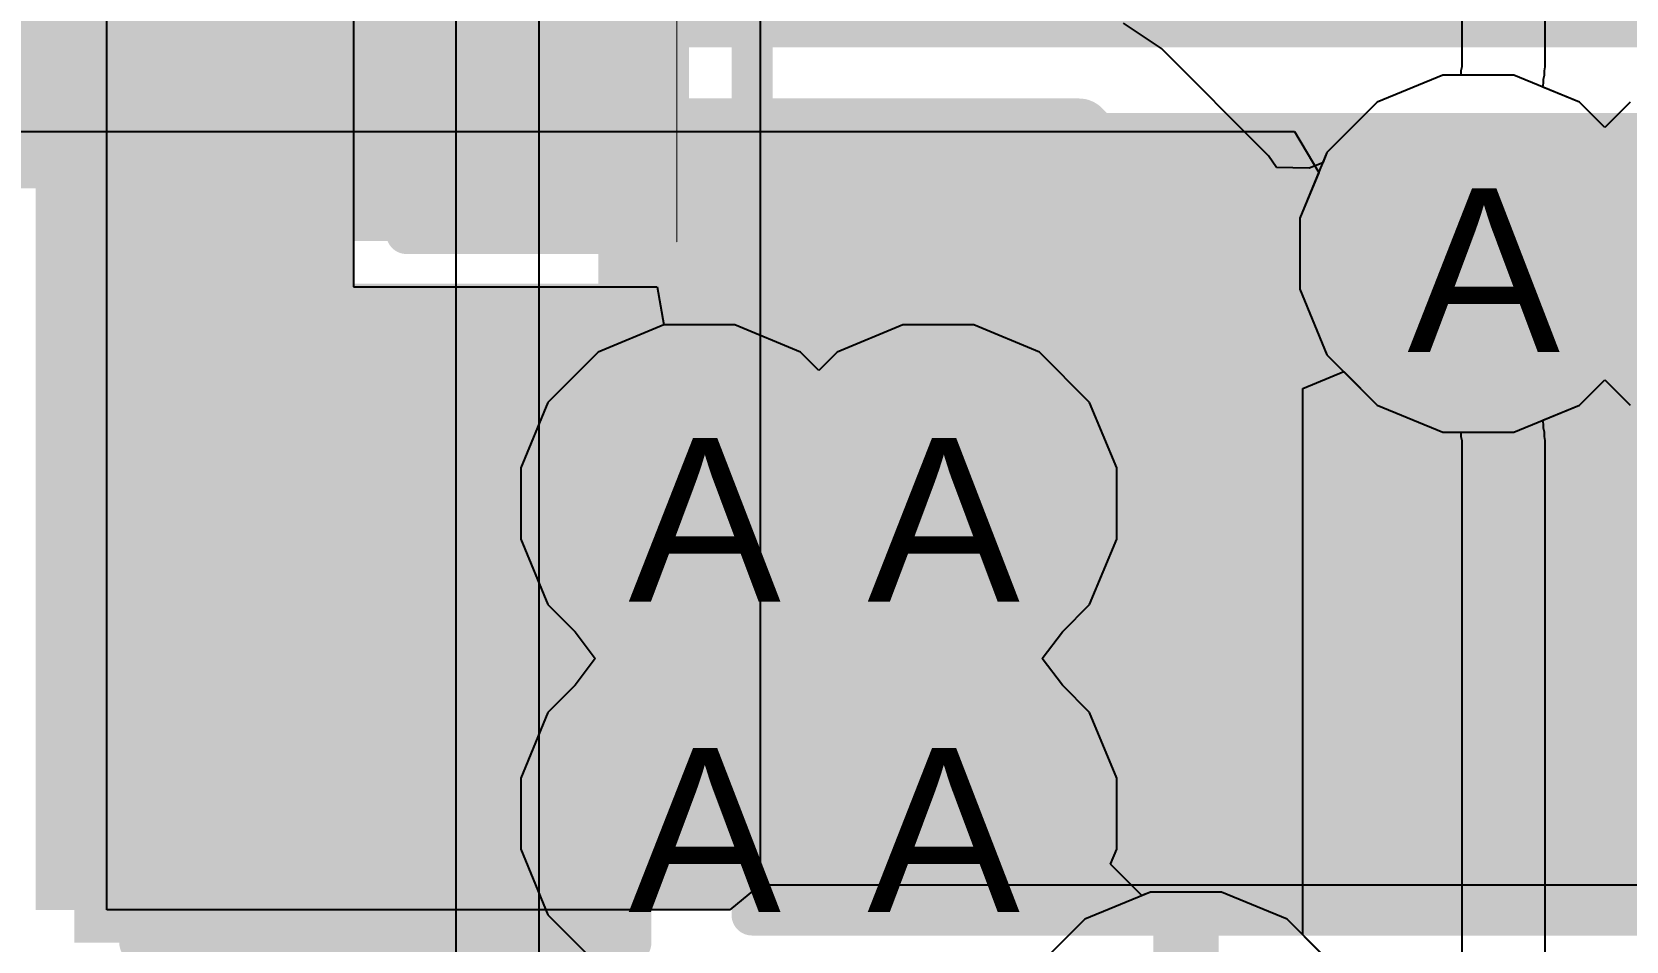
# Model space of a CAD drawing. Header units: inches. Extents: x 0 to 5271, y 0 to 5417.
# Drawn here: x 20.905 to 25.851, y 82.85 to 85.671 of the extents above; entities that cross this region are included whole.
import ezdxf

# ---------------------------------------------------------------- set-up
doc = ezdxf.new("R2010")
doc.units = ezdxf.units.IN
for name, color, linetype in [('Bottom Layer', 5, 'Continuous'), ('Bottom Overlay', 54, 'Continuous'), ('Bottom Paste', 16, 'Continuous'), ('Bottom Solder', 6, 'Continuous'), ('Drill Drawing', 1, 'Continuous'), ('L2_GND1', 16, 'Continuous'), ('L3_SIG1', 76, 'Continuous'), ('L4_PWR', 90, 'Continuous'), ('L5_GND2', 156, 'Continuous'), ('L6_SIG2', 130, 'Continuous'), ('L7_GND3', 216, 'Continuous'), ('Top Layer', 1, 'Continuous'), ('Top Overlay', 2, 'Continuous'), ('Top Paste', 8, 'Continuous'), ('Top Solder', 216, 'Continuous'), ('Via Holes', 16, 'Continuous')]:
    doc.layers.add(name, color=color, linetype=linetype)
doc.styles.add('Arial', font='', dxfattribs={"height": 0.2})
doc.styles.get('Arial').set_extended_font_data('Arial')

# ---------------------------------------------------------------- blocks, each defined once
blk = doc.blocks.new('RVT1H101M0607_31')
at = {"layer": 'Top Layer'}
blk.add_hatch(color=1, dxfattribs=at).paths.add_polyline_path([(1.05, 0.8), (4.55, 0.8), (4.55, -0.8), (1.05, -0.8)])
at = {"layer": 'Top Paste'}
blk.add_hatch(color=8, dxfattribs=at).paths.add_polyline_path([(1.05, 0.8), (4.55, 0.8), (4.55, -0.8), (1.05, -0.8)])
at = {"layer": 'Top Solder'}
blk.add_hatch(color=216, dxfattribs=at).paths.add_polyline_path([(0.9484, 0.9016), (4.6516, 0.9016), (4.6516, -0.9016), (0.9484, -0.9016)])
blk = doc.blocks.new('R___0402_155')
at = {"layer": 'Top Layer'}
for points in [[(-0.6985, -0.3175), (-0.6985, 0.3175), (-0.2413, 0.3175), (-0.2413, -0.3175)], [(0.2413, -0.3175), (0.2413, 0.3175), (0.6985, 0.3175), (0.6985, -0.3175)]]:
    blk.add_hatch(color=1, dxfattribs=at).paths.add_polyline_path(points)
at = {"layer": 'Top Paste'}
for points in [[(-0.6985, -0.3175), (-0.6985, 0.3175), (-0.2413, 0.3175), (-0.2413, -0.3175)], [(0.2413, -0.3175), (0.2413, 0.3175), (0.6985, 0.3175), (0.6985, -0.3175)]]:
    blk.add_hatch(color=8, dxfattribs=at).paths.add_polyline_path(points)
at = {"layer": 'Top Solder'}
for points in [[(-0.7535, -0.3725), (-0.7535, 0.3725), (-0.1863, 0.3725), (-0.1863, -0.3725)], [(0.1863, -0.3725), (0.1863, 0.3725), (0.7535, 0.3725), (0.7535, -0.3725)]]:
    blk.add_hatch(color=216, dxfattribs=at).paths.add_polyline_path(points)
at = {"layer": 'Top Overlay'}
for points in [[(-0.7874, 0.4064, 0.127, 0.127, 0), (0.7874, 0.4064, 0.127, 0.127, 0)], [(-0.7874, 0.4064, 0.127, 0.127, 0), (-0.7874, -0.4064, 0.127, 0.127, 0)], [(0.7874, 0.4064, 0.127, 0.127, 0), (0.7874, -0.4064, 0.127, 0.127, 0)], [(-0.7874, -0.4064, 0.127, 0.127, 0), (0.7874, -0.4064, 0.127, 0.127, 0)], [(-0.8128, -0.4318, 0.00323, 0.00323, 0), (0.8128, -0.4318, 0.00323, 0.00323, 0)]]:
    blk.add_lwpolyline(points, format="xyseb", dxfattribs=at)
for points in [[(-0.8192, 0.4064, 0.0635, 0.0635, 1), (-0.7557, 0.4064, 0.0635, 0.0635, 1)], [(-0.8192, 0.4064, 0.0635, 0.0635, 1), (-0.7557, 0.4064, 0.0635, 0.0635, 1)], [(0.7556, 0.4064, 0.0635, 0.0635, 1), (0.8191, 0.4064, 0.0635, 0.0635, 1)], [(0.7556, 0.4064, 0.0635, 0.0635, 1), (0.8191, 0.4064, 0.0635, 0.0635, 1)], [(-0.8192, -0.4064, 0.0635, 0.0635, 1), (-0.7557, -0.4064, 0.0635, 0.0635, 1)], [(-0.8192, -0.4064, 0.0635, 0.0635, 1), (-0.7557, -0.4064, 0.0635, 0.0635, 1)], [(0.7556, -0.4064, 0.0635, 0.0635, 1), (0.8191, -0.4064, 0.0635, 0.0635, 1)], [(0.7556, -0.4064, 0.0635, 0.0635, 1), (0.8191, -0.4064, 0.0635, 0.0635, 1)], [(-0.8136, -0.4318, 0.00161, 0.00161, 1), (-0.812, -0.4318, 0.00161, 0.00161, 1)], [(0.812, -0.4318, 0.00161, 0.00161, 1), (0.8136, -0.4318, 0.00161, 0.00161, 1)]]:
    blk.add_lwpolyline(points, format="xyseb", close=True, dxfattribs=at)
blk = doc.blocks.new('YSPIT0630A_1R0M_B_199')
at = {"layer": 'Bottom Layer'}
blk.add_hatch(color=5, dxfattribs=at).paths.add_polyline_path([(1.25, 2.8), (2.8, 2.8), (2.8, -2.8), (1.25, -2.8)])
at = {"layer": 'Bottom Paste'}
blk.add_hatch(color=16, dxfattribs=at).paths.add_polyline_path([(1.25, 2.8), (2.8, 2.8), (2.8, -2.8), (1.25, -2.8)])
at = {"layer": 'Bottom Solder'}
blk.add_hatch(color=6, dxfattribs=at).paths.add_polyline_path([(1.1484, 2.9016), (2.9016, 2.9016), (2.9016, -2.9016), (1.1484, -2.9016)])
at = {"layer": 'Bottom Overlay'}
for points in [[(3.302, -3.2766, 0.127, 0.127, 0), (3.302, 3.1242, 0.127, 0.127, 0)], [(3.302, -3.2766, 0.127, 0.127, 0), (-3.298, -3.2766, 0.127, 0.127, 0)]]:
    blk.add_lwpolyline(points, format="xyseb", dxfattribs=at)
blk.add_lwpolyline([(3.2702, -3.2766, 0.0635, 0.0635, 1), (3.3337, -3.2766, 0.0635, 0.0635, 1)], format="xyseb", close=True, dxfattribs=at)
blk.add_lwpolyline([(3.2702, -3.2766, 0.0635, 0.0635, 1), (3.3337, -3.2766, 0.0635, 0.0635, 1)], format="xyseb", close=True, dxfattribs=at)
blk = doc.blocks.new('C___1206_B_246')
at = {"layer": 'Bottom Layer'}
for points in [[(-2.032, 0.889), (-0.508, 0.889), (-0.508, -0.889), (-2.032, -0.889)], [(0.508, 0.889), (2.032, 0.889), (2.032, -0.889), (0.508, -0.889)]]:
    blk.add_hatch(color=5, dxfattribs=at).paths.add_polyline_path(points)
at = {"layer": 'Bottom Paste'}
for points in [[(-2.032, 0.889), (-0.508, 0.889), (-0.508, -0.889), (-2.032, -0.889)], [(0.508, 0.889), (2.032, 0.889), (2.032, -0.889), (0.508, -0.889)]]:
    blk.add_hatch(color=16, dxfattribs=at).paths.add_polyline_path(points)
at = {"layer": 'Bottom Solder'}
for points in [[(-2.1336, 0.9906), (-0.4064, 0.9906), (-0.4064, -0.9906), (-2.1336, -0.9906)], [(0.4064, 0.9906), (2.1336, 0.9906), (2.1336, -0.9906), (0.4064, -0.9906)]]:
    blk.add_hatch(color=6, dxfattribs=at).paths.add_polyline_path(points)
at = {"layer": 'Bottom Overlay'}
for points in [[(-2.1336, 0.9906, 0.127, 0.127, 0), (-0.6096, 0.9906, 0.127, 0.127, 0)], [(-2.1336, -0.9906, 0.127, 0.127, 0), (-2.1336, 0.9906, 0.127, 0.127, 0)], [(0.6096, 0.9906, 0.127, 0.127, 0), (2.1336, 0.9906, 0.127, 0.127, 0)], [(2.1336, -0.9906, 0.127, 0.127, 0), (2.1336, 0.9906, 0.127, 0.127, 0)], [(-2.1336, -0.9906, 0.127, 0.127, 0), (-0.6096, -0.9906, 0.127, 0.127, 0)], [(0.6096, -0.9906, 0.127, 0.127, 0), (2.1336, -0.9906, 0.127, 0.127, 0)]]:
    blk.add_lwpolyline(points, format="xyseb", dxfattribs=at)
for points in [[(-2.1654, 0.9906, 0.0635, 0.0635, 1), (-2.1019, 0.9906, 0.0635, 0.0635, 1)], [(-2.1654, 0.9906, 0.0635, 0.0635, 1), (-2.1019, 0.9906, 0.0635, 0.0635, 1)], [(-0.6414, 0.9906, 0.0635, 0.0635, 1), (-0.5779, 0.9906, 0.0635, 0.0635, 1)], [(0.5778, 0.9906, 0.0635, 0.0635, 1), (0.6413, 0.9906, 0.0635, 0.0635, 1)], [(2.1018, 0.9906, 0.0635, 0.0635, 1), (2.1653, 0.9906, 0.0635, 0.0635, 1)], [(2.1018, 0.9906, 0.0635, 0.0635, 1), (2.1653, 0.9906, 0.0635, 0.0635, 1)], [(-2.1654, -0.9906, 0.0635, 0.0635, 1), (-2.1019, -0.9906, 0.0635, 0.0635, 1)], [(-2.1654, -0.9906, 0.0635, 0.0635, 1), (-2.1019, -0.9906, 0.0635, 0.0635, 1)], [(-0.6414, -0.9906, 0.0635, 0.0635, 1), (-0.5779, -0.9906, 0.0635, 0.0635, 1)], [(0.5778, -0.9906, 0.0635, 0.0635, 1), (0.6413, -0.9906, 0.0635, 0.0635, 1)], [(2.1018, -0.9906, 0.0635, 0.0635, 1), (2.1653, -0.9906, 0.0635, 0.0635, 1)], [(2.1018, -0.9906, 0.0635, 0.0635, 1), (2.1653, -0.9906, 0.0635, 0.0635, 1)]]:
    blk.add_lwpolyline(points, format="xyseb", close=True, dxfattribs=at)
blk = doc.blocks.new('C___1206_B_247')
at = {"layer": 'Bottom Layer'}
for points in [[(-2.032, 0.889), (-0.508, 0.889), (-0.508, -0.889), (-2.032, -0.889)], [(0.508, 0.889), (2.032, 0.889), (2.032, -0.889), (0.508, -0.889)]]:
    blk.add_hatch(color=5, dxfattribs=at).paths.add_polyline_path(points)
at = {"layer": 'Bottom Paste'}
for points in [[(-2.032, 0.889), (-0.508, 0.889), (-0.508, -0.889), (-2.032, -0.889)], [(0.508, 0.889), (2.032, 0.889), (2.032, -0.889), (0.508, -0.889)]]:
    blk.add_hatch(color=16, dxfattribs=at).paths.add_polyline_path(points)
at = {"layer": 'Bottom Solder'}
for points in [[(-2.1336, 0.9906), (-0.4064, 0.9906), (-0.4064, -0.9906), (-2.1336, -0.9906)], [(0.4064, 0.9906), (2.1336, 0.9906), (2.1336, -0.9906), (0.4064, -0.9906)]]:
    blk.add_hatch(color=6, dxfattribs=at).paths.add_polyline_path(points)
at = {"layer": 'Bottom Overlay'}
for points in [[(-2.1336, 0.9906, 0.127, 0.127, 0), (-0.6096, 0.9906, 0.127, 0.127, 0)], [(-2.1336, -0.9906, 0.127, 0.127, 0), (-2.1336, 0.9906, 0.127, 0.127, 0)], [(0.6096, 0.9906, 0.127, 0.127, 0), (2.1336, 0.9906, 0.127, 0.127, 0)], [(2.1336, -0.9906, 0.127, 0.127, 0), (2.1336, 0.9906, 0.127, 0.127, 0)], [(-2.1336, -0.9906, 0.127, 0.127, 0), (-0.6096, -0.9906, 0.127, 0.127, 0)], [(0.6096, -0.9906, 0.127, 0.127, 0), (2.1336, -0.9906, 0.127, 0.127, 0)]]:
    blk.add_lwpolyline(points, format="xyseb", dxfattribs=at)
for points in [[(-2.1653, 0.9906, 0.0635, 0.0635, 1), (-2.1018, 0.9906, 0.0635, 0.0635, 1)], [(-2.1653, 0.9906, 0.0635, 0.0635, 1), (-2.1018, 0.9906, 0.0635, 0.0635, 1)], [(-0.6413, 0.9906, 0.0635, 0.0635, 1), (-0.5778, 0.9906, 0.0635, 0.0635, 1)], [(0.5779, 0.9906, 0.0635, 0.0635, 1), (0.6414, 0.9906, 0.0635, 0.0635, 1)], [(2.1019, 0.9906, 0.0635, 0.0635, 1), (2.1654, 0.9906, 0.0635, 0.0635, 1)], [(2.1019, 0.9906, 0.0635, 0.0635, 1), (2.1654, 0.9906, 0.0635, 0.0635, 1)], [(-2.1653, -0.9906, 0.0635, 0.0635, 1), (-2.1018, -0.9906, 0.0635, 0.0635, 1)], [(-2.1653, -0.9906, 0.0635, 0.0635, 1), (-2.1018, -0.9906, 0.0635, 0.0635, 1)], [(-0.6413, -0.9906, 0.0635, 0.0635, 1), (-0.5778, -0.9906, 0.0635, 0.0635, 1)], [(0.5779, -0.9906, 0.0635, 0.0635, 1), (0.6414, -0.9906, 0.0635, 0.0635, 1)], [(2.1019, -0.9906, 0.0635, 0.0635, 1), (2.1654, -0.9906, 0.0635, 0.0635, 1)], [(2.1019, -0.9906, 0.0635, 0.0635, 1), (2.1654, -0.9906, 0.0635, 0.0635, 1)]]:
    blk.add_lwpolyline(points, format="xyseb", close=True, dxfattribs=at)

msp = doc.modelspace()

# ---------------------------------------------------------------- hatches: boundary and pattern name
at = {"layer": 'Bottom Layer'}
for points in [[(20.9169, 82.9469), (21.9001, 82.9469), (21.9001, 88.0237), (20.9169, 88.0237)], [(22.6621, 82.9469), (29.216, 82.9469), (29.216, 85.4198), (22.6621, 85.4198)]]:
    msp.add_hatch(color=5, dxfattribs=at).paths.add_polyline_path(points)
h = msp.add_hatch(color=5, dxfattribs=at)
edge = h.paths.add_edge_path()
edge.add_arc((25.3928, 84.983), 0.3, 0, 360)
h = msp.add_hatch(color=5, dxfattribs=at)
edge = h.paths.add_edge_path()
edge.add_arc((22.9758, 84.208), 0.3, 0, 360)
h = msp.add_hatch(color=5, dxfattribs=at)
edge = h.paths.add_edge_path()
edge.add_arc((23.7171, 84.208), 0.3, 0, 360)
h = msp.add_hatch(color=5, dxfattribs=at)
edge = h.paths.add_edge_path()
edge.add_arc((22.9758, 83.2456), 0.3, 0, 360)
h = msp.add_hatch(color=5, dxfattribs=at)
edge = h.paths.add_edge_path()
edge.add_arc((23.7171, 83.2456), 0.3, 0, 360)
at = {"layer": 'L2_GND1'}
h = msp.add_hatch(color=16, dxfattribs=at)
edge = h.paths.add_edge_path()
edge.add_arc((25.3928, 84.983), 0.3, 0, 360)
h = msp.add_hatch(color=16, dxfattribs=at)
edge = h.paths.add_edge_path()
edge.add_arc((22.9758, 84.208), 0.3, 0, 360)
h = msp.add_hatch(color=16, dxfattribs=at)
edge = h.paths.add_edge_path()
edge.add_arc((23.7171, 84.208), 0.3, 0, 360)
h = msp.add_hatch(color=16, dxfattribs=at)
edge = h.paths.add_edge_path()
edge.add_arc((22.9758, 83.2456), 0.3, 0, 360)
h = msp.add_hatch(color=16, dxfattribs=at)
edge = h.paths.add_edge_path()
edge.add_arc((23.7171, 83.2456), 0.3, 0, 360)
at = {"layer": 'L3_SIG1'}
h = msp.add_hatch(color=76, dxfattribs=at)
edge = h.paths.add_edge_path()
edge.add_arc((25.3928, 84.983), 0.3, 0, 360)
h = msp.add_hatch(color=76, dxfattribs=at)
edge = h.paths.add_edge_path()
edge.add_arc((22.9758, 84.208), 0.3, 0, 360)
h = msp.add_hatch(color=76, dxfattribs=at)
edge = h.paths.add_edge_path()
edge.add_arc((23.7171, 84.208), 0.3, 0, 360)
h = msp.add_hatch(color=76, dxfattribs=at)
edge = h.paths.add_edge_path()
edge.add_arc((22.9758, 83.2456), 0.3, 0, 360)
h = msp.add_hatch(color=76, dxfattribs=at)
edge = h.paths.add_edge_path()
edge.add_arc((23.7171, 83.2456), 0.3, 0, 360)
at = {"layer": 'L4_PWR'}
h = msp.add_hatch(color=90, dxfattribs=at)
edge = h.paths.add_edge_path()
edge.add_arc((25.3928, 84.983), 0.3, 0, 360)
h = msp.add_hatch(color=90, dxfattribs=at)
edge = h.paths.add_edge_path()
edge.add_arc((22.9758, 84.208), 0.3, 0, 360)
h = msp.add_hatch(color=90, dxfattribs=at)
edge = h.paths.add_edge_path()
edge.add_arc((23.7171, 84.208), 0.3, 0, 360)
h = msp.add_hatch(color=90, dxfattribs=at)
edge = h.paths.add_edge_path()
edge.add_arc((22.9758, 83.2456), 0.3, 0, 360)
h = msp.add_hatch(color=90, dxfattribs=at)
edge = h.paths.add_edge_path()
edge.add_arc((23.7171, 83.2456), 0.3, 0, 360)
at = {"layer": 'L5_GND2'}
h = msp.add_hatch(color=156, dxfattribs=at)
edge = h.paths.add_edge_path()
edge.add_arc((25.3928, 84.983), 0.3, 0, 360)
h = msp.add_hatch(color=156, dxfattribs=at)
edge = h.paths.add_edge_path()
edge.add_arc((22.9758, 84.208), 0.3, 0, 360)
h = msp.add_hatch(color=156, dxfattribs=at)
edge = h.paths.add_edge_path()
edge.add_arc((23.7171, 84.208), 0.3, 0, 360)
h = msp.add_hatch(color=156, dxfattribs=at)
edge = h.paths.add_edge_path()
edge.add_arc((22.9758, 83.2456), 0.3, 0, 360)
h = msp.add_hatch(color=156, dxfattribs=at)
edge = h.paths.add_edge_path()
edge.add_arc((23.7171, 83.2456), 0.3, 0, 360)
at = {"layer": 'L6_SIG2'}
h = msp.add_hatch(color=130, dxfattribs=at)
edge = h.paths.add_edge_path()
edge.add_arc((25.3928, 84.983), 0.3, 0, 360)
h = msp.add_hatch(color=130, dxfattribs=at)
edge = h.paths.add_edge_path()
edge.add_arc((22.9758, 84.208), 0.3, 0, 360)
h = msp.add_hatch(color=130, dxfattribs=at)
edge = h.paths.add_edge_path()
edge.add_arc((23.7171, 84.208), 0.3, 0, 360)
h = msp.add_hatch(color=130, dxfattribs=at)
edge = h.paths.add_edge_path()
edge.add_arc((22.9758, 83.2456), 0.3, 0, 360)
h = msp.add_hatch(color=130, dxfattribs=at)
edge = h.paths.add_edge_path()
edge.add_arc((23.7171, 83.2456), 0.3, 0, 360)
at = {"layer": 'L7_GND3'}
h = msp.add_hatch(color=216, dxfattribs=at)
edge = h.paths.add_edge_path()
edge.add_arc((25.3928, 84.983), 0.3, 0, 360)
h = msp.add_hatch(color=216, dxfattribs=at)
edge = h.paths.add_edge_path()
edge.add_arc((22.9758, 84.208), 0.3, 0, 360)
h = msp.add_hatch(color=216, dxfattribs=at)
edge = h.paths.add_edge_path()
edge.add_arc((23.7171, 84.208), 0.3, 0, 360)
h = msp.add_hatch(color=216, dxfattribs=at)
edge = h.paths.add_edge_path()
edge.add_arc((22.9758, 83.2456), 0.3, 0, 360)
h = msp.add_hatch(color=216, dxfattribs=at)
edge = h.paths.add_edge_path()
edge.add_arc((23.7171, 83.2456), 0.3, 0, 360)
at = {"layer": 'Top Layer'}
h = msp.add_hatch(color=1, dxfattribs=at)
edge = h.paths.add_edge_path()
edge.add_arc((25.3928, 84.983), 0.3, 0, 360)
h = msp.add_hatch(color=1, dxfattribs=at)
edge = h.paths.add_edge_path()
edge.add_arc((22.9758, 84.208), 0.3, 0, 360)
h = msp.add_hatch(color=1, dxfattribs=at)
edge = h.paths.add_edge_path()
edge.add_arc((23.7171, 84.208), 0.3, 0, 360)
h = msp.add_hatch(color=1, dxfattribs=at)
edge = h.paths.add_edge_path()
edge.add_arc((22.9758, 83.2456), 0.3, 0, 360)
h = msp.add_hatch(color=1, dxfattribs=at)
edge = h.paths.add_edge_path()
edge.add_arc((23.7171, 83.2456), 0.3, 0, 360)
at = {"layer": 'Via Holes'}
h = msp.add_hatch(color=7, dxfattribs=at)
edge = h.paths.add_edge_path()
edge.add_arc((25.3928, 84.983), 0.15, 0, 360)
h = msp.add_hatch(color=7, dxfattribs=at)
edge = h.paths.add_edge_path()
edge.add_arc((22.9758, 84.208), 0.15, 0, 360)
h = msp.add_hatch(color=7, dxfattribs=at)
edge = h.paths.add_edge_path()
edge.add_arc((23.7171, 84.208), 0.15, 0, 360)
h = msp.add_hatch(color=7, dxfattribs=at)
edge = h.paths.add_edge_path()
edge.add_arc((22.9758, 83.2456), 0.15, 0, 360)
h = msp.add_hatch(color=7, dxfattribs=at)
edge = h.paths.add_edge_path()
edge.add_arc((23.7171, 83.2456), 0.15, 0, 360)

# ---------------------------------------------------------------- linework, layer by layer
at = {"layer": 'Bottom Layer'}
for p, q in [((23.1648, 89.4655), (23.1648, 83.025)), ((21.1381, 82.9469), (21.1381, 86.9659)), ((23.1648, 86.9659), (23.1648, 83.025)), ((23.1648, 83.025), (23.0701, 82.9469)), ((23.1648, 83.025), (29.5656, 83.025)), ((23.0701, 82.9469), (21.1381, 82.9469))]:
    msp.add_line(p, q, dxfattribs=at)
msp.add_lwpolyline([(21.9001, 83.8359, 0.508, 0.508, 0), (22.2722, 84.208, 0.508, 0.508, 0)], format="xyseb", dxfattribs=at)
for points in [[(22.1452, 84.208, 0.254, 0.254, 1), (22.3992, 84.208, 0.254, 0.254, 1)], [(21.7731, 83.8359, 0.254, 0.254, 1), (22.0271, 83.8359, 0.254, 0.254, 1)]]:
    msp.add_lwpolyline(points, format="xyseb", close=True, dxfattribs=at)
at = {"layer": 'L2_GND1'}
for p, q in [((25.2826, 85.537), (25.079, 85.4527)), ((25.503, 85.537), (25.2826, 85.537)), ((25.7066, 85.4527), (25.503, 85.537)), ((25.079, 85.4527), (24.9231, 85.2968)), ((25.7851, 85.3742), (25.7066, 85.4527)), ((25.8636, 85.4527), (25.7851, 85.3742)), ((24.9231, 85.2968), (24.8388, 85.0932)), ((24.8388, 85.0932), (24.8388, 84.8728)), ((24.8388, 84.8728), (24.9231, 84.6692)), ((22.8656, 84.762), (22.662, 84.6777)), ((23.086, 84.762), (22.8656, 84.762)), ((23.2896, 84.6777), (23.086, 84.762)), ((23.6069, 84.762), (23.4033, 84.6777)), ((23.8273, 84.762), (23.6069, 84.762)), ((24.031, 84.6777), (23.8273, 84.762)), ((22.662, 84.6777), (22.5061, 84.5218)), ((23.3465, 84.6208), (23.2896, 84.6777)), ((23.4033, 84.6777), (23.3465, 84.6208)), ((24.1868, 84.5218), (24.031, 84.6777)), ((24.9231, 84.6692), (25.079, 84.5134)), ((25.7066, 84.5134), (25.7851, 84.5918)), ((25.7851, 84.5918), (25.8636, 84.5134)), ((22.5061, 84.5218), (22.4218, 84.3182)), ((24.2711, 84.3182), (24.1868, 84.5218)), ((25.079, 84.5134), (25.2826, 84.429)), ((25.503, 84.429), (25.7066, 84.5134)), ((25.2826, 84.429), (25.503, 84.429)), ((22.4218, 84.3182), (22.4218, 84.0978)), ((24.2711, 84.0978), (24.2711, 84.3182)), ((22.4218, 84.0978), (22.5061, 83.8942)), ((24.1868, 83.8942), (24.2711, 84.0978)), ((22.5061, 83.8942), (22.5905, 83.8098)), ((24.1024, 83.8098), (24.1868, 83.8942)), ((22.5905, 83.8098), (22.6532, 83.7268)), ((24.0397, 83.7268), (24.1024, 83.8098)), ((22.6532, 83.7268), (22.5905, 83.6438)), ((24.1024, 83.6438), (24.0397, 83.7268)), ((22.5905, 83.6438), (22.5061, 83.5594)), ((24.1868, 83.5594), (24.1024, 83.6438)), ((22.5061, 83.5594), (22.4218, 83.3558)), ((24.2711, 83.3558), (24.1868, 83.5594)), ((22.4218, 83.3558), (22.4218, 83.1354)), ((24.2711, 83.1354), (24.2711, 83.3558)), ((22.4218, 83.1354), (22.5061, 82.9318)), ((24.2518, 83.0887), (24.2711, 83.1354)), ((24.349, 82.9915), (24.2518, 83.0887)), ((24.3754, 83.0024), (24.349, 82.9915)), ((24.5958, 83.0024), (24.3754, 83.0024)), ((24.7994, 82.9181), (24.5958, 83.0024)), ((22.5061, 82.9318), (22.662, 82.776)), ((24.9065, 82.811), (24.7994, 82.9181))]:
    msp.add_line(p, q, dxfattribs=at)
at = {"layer": 'L3_SIG1'}
for p, q in [((22.22, 88.9735), (22.22, 82.3831)), ((22.479, 82.3831), (22.479, 88.9735)), ((24.3754, 83.0024), (24.1718, 82.9181)), ((24.5958, 83.0024), (24.3754, 83.0024)), ((24.7994, 82.9181), (24.5958, 83.0024)), ((24.1718, 82.9181), (24.0159, 82.7622)), ((24.9553, 82.7622), (24.7994, 82.9181))]:
    msp.add_line(p, q, dxfattribs=at)
at = {"layer": 'L4_PWR'}
for p, q in [((25.3411, 91.5175), (25.3411, 85.5625)), ((25.6001, 85.5625), (25.6001, 91.4332)), ((25.2826, 85.537), (25.079, 85.4527)), ((25.3387, 85.537), (25.2826, 85.537)), ((25.3411, 85.5625), (25.3387, 85.5504)), ((25.3387, 85.5504), (25.3387, 85.537)), ((25.5951, 85.5241), (25.5977, 85.537)), ((25.5951, 85.512), (25.5951, 85.5241)), ((25.5977, 85.5504), (25.6001, 85.5625)), ((25.5977, 85.537), (25.5977, 85.5504)), ((25.5927, 85.4999), (25.5951, 85.512)), ((25.7066, 85.4527), (25.5927, 85.4999)), ((25.079, 85.4527), (24.9231, 85.2968)), ((25.7851, 85.3742), (25.7066, 85.4527)), ((25.8636, 85.4527), (25.7851, 85.3742)), ((24.9231, 85.2968), (24.8388, 85.0932)), ((24.8388, 85.0932), (24.8388, 84.8728)), ((24.8388, 84.8728), (24.9231, 84.6692)), ((22.8656, 84.762), (22.662, 84.6777)), ((23.086, 84.762), (22.8656, 84.762)), ((23.2896, 84.6777), (23.086, 84.762)), ((23.6069, 84.762), (23.4033, 84.6777)), ((23.8273, 84.762), (23.6069, 84.762)), ((24.031, 84.6777), (23.8273, 84.762)), ((22.662, 84.6777), (22.5061, 84.5218)), ((23.3465, 84.6208), (23.2896, 84.6777)), ((23.4033, 84.6777), (23.3465, 84.6208)), ((24.1868, 84.5218), (24.031, 84.6777)), ((24.9231, 84.6692), (25.079, 84.5134)), ((25.7066, 84.5134), (25.7851, 84.5918)), ((25.7851, 84.5918), (25.8636, 84.5134)), ((22.5061, 84.5218), (22.4218, 84.3182)), ((24.2711, 84.3182), (24.1868, 84.5218)), ((25.079, 84.5134), (25.2826, 84.429)), ((25.5927, 84.4662), (25.7066, 84.5134)), ((25.2826, 84.429), (25.3387, 84.429)), ((25.3387, 84.429), (25.3387, 84.4156)), ((25.5951, 84.454), (25.5927, 84.4662)), ((25.5951, 84.4419), (25.5951, 84.454)), ((25.5977, 84.429), (25.5951, 84.4419)), ((25.5977, 84.4156), (25.5977, 84.429)), ((25.3387, 84.4156), (25.3411, 84.4035)), ((25.3411, 84.4035), (25.3411, 58.5266)), ((25.6001, 84.4035), (25.5977, 84.4156)), ((25.6001, 58.5266), (25.6001, 84.4035)), ((22.4218, 84.3182), (22.4218, 84.0978)), ((24.2711, 84.0978), (24.2711, 84.3182)), ((22.4218, 84.0978), (22.5061, 83.8942)), ((24.1868, 83.8942), (24.2711, 84.0978)), ((22.5061, 83.8942), (22.5905, 83.8098)), ((24.1024, 83.8098), (24.1868, 83.8942)), ((22.5905, 83.8098), (22.6532, 83.7268)), ((24.0397, 83.7268), (24.1024, 83.8098)), ((22.6532, 83.7268), (22.5905, 83.6438)), ((24.1024, 83.6438), (24.0397, 83.7268)), ((22.5905, 83.6438), (22.5061, 83.5594)), ((24.1868, 83.5594), (24.1024, 83.6438)), ((22.5061, 83.5594), (22.4218, 83.3558)), ((24.2711, 83.3558), (24.1868, 83.5594)), ((22.4218, 83.3558), (22.4218, 83.1354)), ((24.2711, 83.1354), (24.2711, 83.3558)), ((22.4218, 83.1354), (22.5061, 82.9318)), ((24.2518, 83.0887), (24.2711, 83.1354)), ((24.349, 82.9915), (24.2518, 83.0887)), ((24.3754, 83.0024), (24.349, 82.9915)), ((24.5958, 83.0024), (24.3754, 83.0024)), ((24.7994, 82.9181), (24.5958, 83.0024)), ((22.5061, 82.9318), (22.662, 82.776)), ((24.9553, 82.7622), (24.7994, 82.9181))]:
    msp.add_line(p, q, dxfattribs=at)
at = {"layer": 'L5_GND2'}
for p, q in [((25.2826, 85.537), (25.079, 85.4527)), ((25.503, 85.537), (25.2826, 85.537)), ((25.7066, 85.4527), (25.503, 85.537)), ((25.079, 85.4527), (24.9231, 85.2968)), ((25.7851, 85.3742), (25.7066, 85.4527)), ((25.8636, 85.4527), (25.7851, 85.3742)), ((24.9231, 85.2968), (24.8388, 85.0932)), ((24.8388, 85.0932), (24.8388, 84.8728)), ((24.8388, 84.8728), (24.9231, 84.6692)), ((22.8656, 84.762), (22.662, 84.6777)), ((23.086, 84.762), (22.8656, 84.762)), ((23.2896, 84.6777), (23.086, 84.762)), ((23.6069, 84.762), (23.4033, 84.6777)), ((23.8273, 84.762), (23.6069, 84.762)), ((24.031, 84.6777), (23.8273, 84.762)), ((22.662, 84.6777), (22.5061, 84.5218)), ((23.3465, 84.6208), (23.2896, 84.6777)), ((23.4033, 84.6777), (23.3465, 84.6208)), ((24.1868, 84.5218), (24.031, 84.6777)), ((24.9231, 84.6692), (25.079, 84.5134)), ((25.7066, 84.5134), (25.7851, 84.5918)), ((25.7851, 84.5918), (25.8636, 84.5134)), ((22.5061, 84.5218), (22.4218, 84.3182)), ((24.2711, 84.3182), (24.1868, 84.5218)), ((25.079, 84.5134), (25.2826, 84.429)), ((25.503, 84.429), (25.7066, 84.5134)), ((25.2826, 84.429), (25.503, 84.429)), ((22.4218, 84.3182), (22.4218, 84.0978)), ((24.2711, 84.0978), (24.2711, 84.3182)), ((22.4218, 84.0978), (22.5061, 83.8942)), ((24.1868, 83.8942), (24.2711, 84.0978)), ((22.5061, 83.8942), (22.5905, 83.8098)), ((24.1024, 83.8098), (24.1868, 83.8942)), ((22.5905, 83.8098), (22.6532, 83.7268)), ((24.0397, 83.7268), (24.1024, 83.8098)), ((22.6532, 83.7268), (22.5905, 83.6438)), ((24.1024, 83.6438), (24.0397, 83.7268)), ((22.5905, 83.6438), (22.5061, 83.5594)), ((24.1868, 83.5594), (24.1024, 83.6438)), ((22.5061, 83.5594), (22.4218, 83.3558)), ((24.2711, 83.3558), (24.1868, 83.5594)), ((22.4218, 83.3558), (22.4218, 83.1354)), ((24.2711, 83.1354), (24.2711, 83.3558)), ((22.4218, 83.1354), (22.5061, 82.9318)), ((24.2518, 83.0887), (24.2711, 83.1354)), ((24.349, 82.9915), (24.2518, 83.0887)), ((24.3754, 83.0024), (24.349, 82.9915)), ((24.5958, 83.0024), (24.3754, 83.0024)), ((24.7994, 82.9181), (24.5958, 83.0024)), ((22.5061, 82.9318), (22.662, 82.776)), ((24.9553, 82.7622), (24.7994, 82.9181))]:
    msp.add_line(p, q, dxfattribs=at)
at = {"layer": 'L6_SIG2'}
for p, q in [((11.9081, 85.3624), (24.8228, 85.3624)), ((24.8228, 85.3624), (24.8977, 85.2354)), ((24.8977, 85.2354), (24.8388, 85.0932)), ((24.8388, 85.0932), (24.8388, 84.8728)), ((24.8388, 84.8728), (24.9231, 84.6692)), ((22.8656, 84.762), (22.662, 84.6777)), ((23.086, 84.762), (22.8656, 84.762)), ((23.2896, 84.6777), (23.086, 84.762)), ((23.6069, 84.762), (23.4033, 84.6777)), ((23.8273, 84.762), (23.6069, 84.762)), ((24.031, 84.6777), (23.8273, 84.762)), ((22.662, 84.6777), (22.5061, 84.5218)), ((23.3465, 84.6208), (23.2896, 84.6777)), ((23.4033, 84.6777), (23.3465, 84.6208)), ((24.1868, 84.5218), (24.031, 84.6777)), ((24.9231, 84.6692), (25.079, 84.5134)), ((25.7066, 84.5134), (25.7851, 84.5918)), ((25.7851, 84.5918), (25.8636, 84.5134)), ((22.5061, 84.5218), (22.4218, 84.3182)), ((24.2711, 84.3182), (24.1868, 84.5218)), ((25.079, 84.5134), (25.2826, 84.429)), ((25.503, 84.429), (25.7066, 84.5134)), ((25.2826, 84.429), (25.503, 84.429)), ((22.4218, 84.3182), (22.4218, 84.0978)), ((24.2711, 84.0978), (24.2711, 84.3182)), ((22.4218, 84.0978), (22.5061, 83.8942)), ((24.1868, 83.8942), (24.2711, 84.0978)), ((22.5061, 83.8942), (22.5905, 83.8098)), ((24.1024, 83.8098), (24.1868, 83.8942)), ((22.5905, 83.8098), (22.6532, 83.7268)), ((24.0397, 83.7268), (24.1024, 83.8098)), ((22.6532, 83.7268), (22.5905, 83.6438)), ((24.1024, 83.6438), (24.0397, 83.7268)), ((22.5905, 83.6438), (22.5061, 83.5594)), ((24.1868, 83.5594), (24.1024, 83.6438)), ((22.5061, 83.5594), (22.4218, 83.3558)), ((24.2711, 83.3558), (24.1868, 83.5594)), ((22.4218, 83.3558), (22.4218, 83.1354)), ((24.2711, 83.1354), (24.2711, 83.3558)), ((22.4218, 83.1354), (22.5061, 82.9318)), ((24.2518, 83.0887), (24.2711, 83.1354)), ((24.349, 82.9915), (24.2518, 83.0887)), ((24.3754, 83.0024), (24.349, 82.9915)), ((24.5958, 83.0024), (24.3754, 83.0024)), ((24.7994, 82.9181), (24.5958, 83.0024)), ((22.5061, 82.9318), (22.662, 82.776)), ((24.9553, 82.7622), (24.7994, 82.9181))]:
    msp.add_line(p, q, dxfattribs=at)
msp.add_lwpolyline([(11.9081, 85.725, 0.2032, 0.2032, 0), (48.4604, 85.725, 0.2032, 0.2032, 0)], format="xyseb", dxfattribs=at)
at = {"layer": 'L7_GND3'}
for p, q in [((25.2826, 85.537), (25.079, 85.4527)), ((25.503, 85.537), (25.2826, 85.537)), ((25.7066, 85.4527), (25.503, 85.537)), ((25.079, 85.4527), (24.9231, 85.2968)), ((25.7851, 85.3742), (25.7066, 85.4527)), ((25.8636, 85.4527), (25.7851, 85.3742)), ((24.9231, 85.2968), (24.8388, 85.0932)), ((24.8388, 85.0932), (24.8388, 84.8728)), ((24.8388, 84.8728), (24.9231, 84.6692)), ((22.8656, 84.762), (22.662, 84.6777)), ((23.086, 84.762), (22.8656, 84.762)), ((23.2896, 84.6777), (23.086, 84.762)), ((23.6069, 84.762), (23.4033, 84.6777)), ((23.8273, 84.762), (23.6069, 84.762)), ((24.031, 84.6777), (23.8273, 84.762)), ((22.662, 84.6777), (22.5061, 84.5218)), ((23.3465, 84.6208), (23.2896, 84.6777)), ((23.4033, 84.6777), (23.3465, 84.6208)), ((24.1868, 84.5218), (24.031, 84.6777)), ((24.9231, 84.6692), (25.079, 84.5134)), ((25.7066, 84.5134), (25.7851, 84.5918)), ((25.7851, 84.5918), (25.8636, 84.5134)), ((22.5061, 84.5218), (22.4218, 84.3182)), ((24.2711, 84.3182), (24.1868, 84.5218)), ((25.079, 84.5134), (25.2826, 84.429)), ((25.503, 84.429), (25.7066, 84.5134)), ((25.2826, 84.429), (25.503, 84.429)), ((22.4218, 84.3182), (22.4218, 84.0978)), ((24.2711, 84.0978), (24.2711, 84.3182)), ((22.4218, 84.0978), (22.5061, 83.8942)), ((24.1868, 83.8942), (24.2711, 84.0978)), ((22.5061, 83.8942), (22.5905, 83.8098)), ((24.1024, 83.8098), (24.1868, 83.8942)), ((22.5905, 83.8098), (22.6532, 83.7268)), ((24.0397, 83.7268), (24.1024, 83.8098)), ((22.6532, 83.7268), (22.5905, 83.6438)), ((24.1024, 83.6438), (24.0397, 83.7268)), ((22.5905, 83.6438), (22.5061, 83.5594)), ((24.1868, 83.5594), (24.1024, 83.6438)), ((22.5061, 83.5594), (22.4218, 83.3558)), ((24.2711, 83.3558), (24.1868, 83.5594)), ((22.4218, 83.3558), (22.4218, 83.1354)), ((24.2711, 83.1354), (24.2711, 83.3558)), ((22.4218, 83.1354), (22.5061, 82.9318)), ((24.2518, 83.0887), (24.2711, 83.1354)), ((24.349, 82.9915), (24.2518, 83.0887)), ((24.3754, 83.0024), (24.349, 82.9915)), ((24.5958, 83.0024), (24.3754, 83.0024)), ((24.7994, 82.9181), (24.5958, 83.0024)), ((22.5061, 82.9318), (22.662, 82.776)), ((24.9553, 82.7622), (24.7994, 82.9181))]:
    msp.add_line(p, q, dxfattribs=at)
at = {"layer": 'Top Layer'}
for p, q in [((21.9027, 85.8202), (21.9027, 84.8804)), ((24.4097, 85.6193), (24.2921, 85.6979)), ((24.742, 85.2871), (24.4097, 85.6193)), ((25.2826, 85.537), (25.079, 85.4527)), ((25.503, 85.537), (25.2826, 85.537)), ((25.7066, 85.4527), (25.503, 85.537)), ((25.079, 85.4527), (24.9231, 85.2968)), ((25.7851, 85.3742), (25.7066, 85.4527)), ((25.8636, 85.4527), (25.7851, 85.3742)), ((24.7665, 85.2504), (24.742, 85.2871)), ((24.742, 85.2871), (24.742, 85.2871)), ((24.9231, 85.2968), (24.9098, 85.2646)), ((24.8683, 85.2481), (24.7665, 85.2504)), ((24.9098, 85.2646), (24.8683, 85.2481)), ((21.9027, 84.8804), (22.8447, 84.8804)), ((22.8447, 84.8804), (22.8656, 84.762)), ((22.8656, 84.762), (22.662, 84.6777)), ((22.662, 84.6777), (22.5061, 84.5218)), ((24.8482, 84.5646), (24.9752, 84.6172)), ((24.9752, 84.6172), (25.079, 84.5134)), ((25.7066, 84.5134), (25.7851, 84.5918)), ((25.7851, 84.5918), (25.8636, 84.5134)), ((24.8482, 82.8693), (24.8482, 84.5646)), ((22.5061, 84.5218), (22.4218, 84.3182)), ((25.079, 84.5134), (25.2826, 84.429)), ((25.503, 84.429), (25.7066, 84.5134)), ((25.2826, 84.429), (25.503, 84.429)), ((22.4218, 84.3182), (22.4218, 84.0978)), ((22.4218, 84.0978), (22.5061, 83.8942)), ((22.5061, 83.8942), (22.5905, 83.8098)), ((22.5905, 83.8098), (22.6532, 83.7268)), ((22.6532, 83.7268), (22.5905, 83.6438)), ((22.5905, 83.6438), (22.5061, 83.5594)), ((22.5061, 83.5594), (22.4218, 83.3558)), ((22.4218, 83.3558), (22.4218, 83.1354)), ((22.4218, 83.1354), (22.5061, 82.9318)), ((22.5061, 82.9318), (22.662, 82.776)), ((24.9553, 82.7622), (24.8482, 82.8693))]:
    msp.add_line(p, q, dxfattribs=at)
for points in [[(22.4742, 85.363, 0.2032, 0.2032, 0), (24.1534, 85.363, 0.2032, 0.2032, 0)], [(24.1534, 85.363, 0.2032, 0.2032, 0), (24.4856, 85.0307, 0.2032, 0.2032, 0)], [(24.4856, 82.4484, 0.2032, 0.2032, 0), (24.4856, 85.0307, 0.2032, 0.2032, 0)]]:
    msp.add_lwpolyline(points, format="xyseb", dxfattribs=at)
for points in [[(22.4234, 85.363, 0.1016, 0.1016, 1), (22.525, 85.363, 0.1016, 0.1016, 1)], [(24.1026, 85.363, 0.1016, 0.1016, 1), (24.2042, 85.363, 0.1016, 0.1016, 1)], [(24.1026, 85.363, 0.1016, 0.1016, 1), (24.2042, 85.363, 0.1016, 0.1016, 1)], [(24.4348, 85.0307, 0.1016, 0.1016, 1), (24.5364, 85.0307, 0.1016, 0.1016, 1)], [(24.4348, 85.0307, 0.1016, 0.1016, 1), (24.5364, 85.0307, 0.1016, 0.1016, 1)]]:
    msp.add_lwpolyline(points, format="xyseb", close=True, dxfattribs=at)

# ---------------------------------------------------------------- block references
for name, p, rotation in [('YSPIT0630A_1R0M_B_199', (26.416, 86.233), 270), ('R___0402_155', (22.4742, 85.8329), 90)]:
    msp.add_blockref(name, p, dxfattribs=dict(rotation=rotation))
for name, p in [('RVT1H101M0607_31', (16.7592, 86.0869)), ('C___1206_B_246', (20.6301, 86.0769)), ('C___1206_B_247', (20.6301, 83.8359))]:
    msp.add_blockref(name, p)

# ---------------------------------------------------------------- texts
at = {"layer": 'Drill Drawing', "style": 'Arial'}
for p in [(25.1727, 84.6783), (22.7557, 83.9033), (23.4971, 83.9033), (22.7557, 82.9409), (23.4971, 82.9409)]:
    msp.add_text('A', height=0.508, dxfattribs=at).set_placement(p)

doc.saveas('drawing.dxf')
